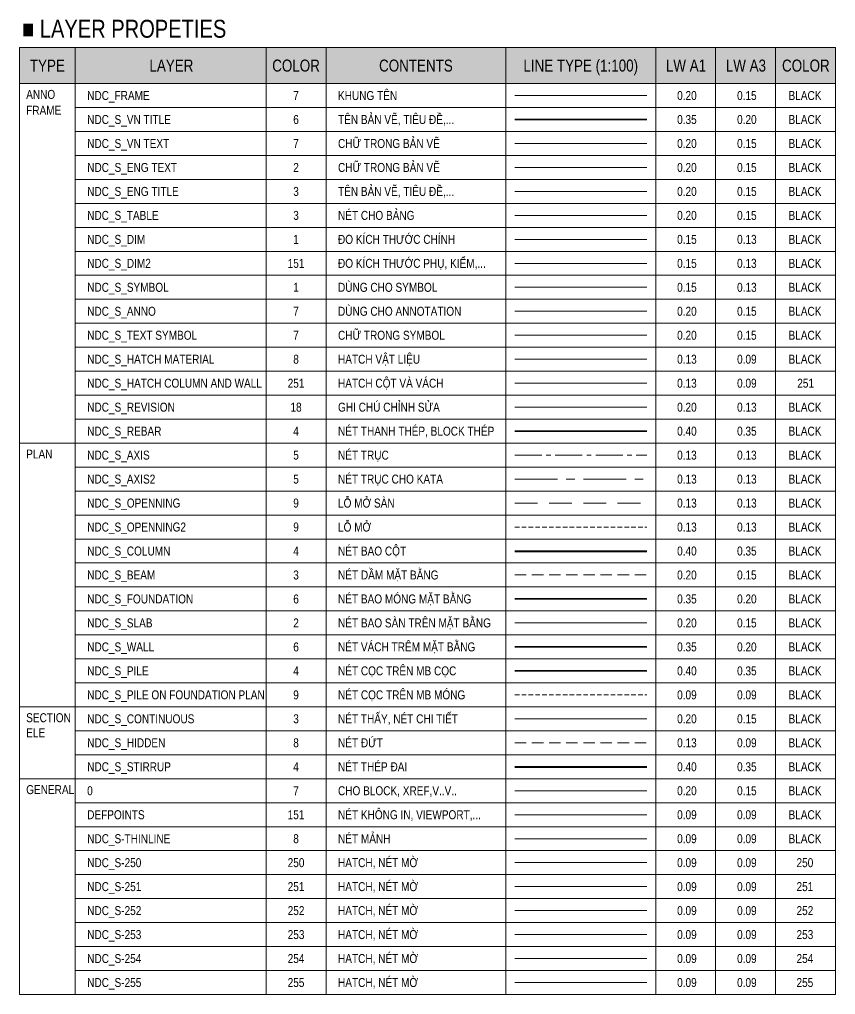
# Model space of a CAD drawing. Header units: millimetres. Extents: x -383953 to 676589, y -101685 to 196247.
# Drawn here: x -383953 to -361263, y 114075 to 141190 of the extents above; entities that cross this region are included whole.
import ezdxf
from ezdxf.enums import TextEntityAlignment as Align

# ---------------------------------------------------------------- set-up
doc = ezdxf.new("R2010")
doc.units = ezdxf.units.MM
for name, pattern in [('CENTER', [50.8, 31.75, -6.35, 6.35, -6.35]), ('CENTER2', [1.125, 0.75, -0.125, 0.125, -0.125]), ('DASHED', [19.05, 12.7, -6.35]), ('DASHED2', [9.525, 6.35, -3.175]), ('HIDDEN2', [4.7625, 3.175, -1.5875])]:
    doc.linetypes.add(name, pattern=pattern)
doc.layers.get('0').update_dxf_attribs({"lineweight": 20})
doc.layers.get('Defpoints').update_dxf_attribs({"color": 151, "lineweight": 9})
for name, color, linetype, lineweight in [('NDC_FRAME', 7, 'Continuous', 20), ('NDC_S-COLUMN', 4, 'Continuous', 40), ('NDC_S_250', 250, 'Continuous', 9), ('NDC_S_251', 251, 'Continuous', 9), ('NDC_S_252', 252, 'Continuous', 9), ('NDC_S_253', 253, 'Continuous', 9), ('NDC_S_254', 254, 'Continuous', 9), ('NDC_S_255', 255, 'Continuous', 9), ('NDC_S_ANNO', 7, 'Continuous', 20), ('NDC_S_AXIS', 5, 'CENTER2', 13), ('NDC_S_AXIS2', 5, 'CENTER', 13), ('NDC_S_BEAM', 3, 'HIDDEN2', 20), ('NDC_S_CONTINUOUS', 3, 'Continuous', 20), ('NDC_S_DIM', 1, 'Continuous', 15), ('NDC_S_DIM2', 151, 'Continuous', 15), ('NDC_S_ENG TEXT', 2, 'Continuous', 20), ('NDC_S_ENG TITLE', 3, 'Continuous', 20), ('NDC_S_FOUNDATION', 6, 'Continuous', 35), ('NDC_S_HATCH COLUMN AND WALL', 251, 'Continuous', 13), ('NDC_S_HATCH MATERIAL', 8, 'Continuous', 13), ('NDC_S_HIDDEN', 8, 'HIDDEN2', 13), ('NDC_S_LEADER', 1, 'Continuous', 15), ('NDC_S_OPENING', 9, 'DASHED2', 13), ('NDC_S_OPENING2', 9, 'DASHED', 13), ('NDC_S_PILE', 4, 'Continuous', 35), ('NDC_S_PILE ON FOUNDATION PLAN', 9, 'DASHED', 9), ('NDC_S_REBAR', 4, 'Continuous', 35), ('NDC_S_SLAB', 2, 'Continuous', 20), ('NDC_S_STIRRUP', 4, 'Continuous', 40), ('NDC_S_TEXT SYMBOL', 7, 'Continuous', 20), ('NDC_S_THIN LINE', 8, 'Continuous', 9), ('NDC_S_VN TEXT', 7, 'Continuous', 20), ('NDC_S_VN TITLE', 6, 'Continuous', 35), ('NDC_S_WALL', 6, 'Continuous', 35), ('NDC_Table', 3, 'Continuous', 20)]:
    doc.layers.add(name, color=color, linetype=linetype, lineweight=lineweight)
doc.layers.add('NDC_S_REVISION', color=18, linetype='Continuous', lineweight=20, plot=False)
doc.styles.add('NDC_VIE TXT', font='arial.ttf', dxfattribs={"width": 0.8})

msp = doc.modelspace()

# ---------------------------------------------------------------- hatches: boundary and pattern name
at = {"layer": 'NDC_S_253'}
h = msp.add_hatch(color=256, dxfattribs=at)
h.dxf.hatch_style = 1
h.paths.add_polyline_path([(-383953.2, 140408.4), (-361263.5, 140408.4), (-361263.5, 139408.4), (-383953.2, 139408.4)])

# ---------------------------------------------------------------- linework, layer by layer
msp.add_line((-370180.2, 119741.8), (-366513.5, 119741.8))
at = {"layer": 'Defpoints'}
msp.add_line((-370180.2, 119075.1), (-366513.5, 119075.1), dxfattribs=at)
at = {"layer": 'NDC_FRAME'}
for p, q in [((-383953.2, 114075.1), (-383953.2, 140408.4)), ((-383953.2, 140408.4), (-361263.5, 140408.4)), ((-382404.8, 114075.1), (-382404.8, 140408.4)), ((-377096.8, 114075.1), (-377096.8, 140408.4)), ((-375430.2, 114075.1), (-375430.2, 140408.4)), ((-370430.2, 114075.1), (-370430.2, 140408.4)), ((-366263.5, 114075.1), (-366263.5, 140408.4)), ((-366263.5, 114075.1), (-366263.5, 140408.4)), ((-364596.8, 114075.1), (-364596.8, 140408.4)), ((-362930.2, 114075.1), (-362930.2, 140408.4)), ((-361263.5, 114075.1), (-361263.5, 140408.4)), ((-370180.2, 139075.1), (-366513.5, 139075.1)), ((-382404.8, 134741.8), (-361263.5, 134741.8)), ((-382404.8, 134075.1), (-361263.5, 134075.1)), ((-382404.8, 133408.4), (-361263.5, 133408.4)), ((-382404.8, 132741.8), (-361263.5, 132741.8)), ((-382404.8, 132075.1), (-361263.5, 132075.1)), ((-382404.8, 131408.4), (-361263.5, 131408.4)), ((-382404.8, 130741.8), (-361263.5, 130741.8)), ((-382404.8, 130075.1), (-361263.5, 130075.1)), ((-383953.2, 129408.4), (-361263.5, 129408.4)), ((-382404.8, 128741.8), (-361263.5, 128741.8)), ((-382404.8, 128075.1), (-361263.5, 128075.1)), ((-382404.8, 127408.4), (-361263.5, 127408.4)), ((-382404.8, 126741.8), (-361263.5, 126741.8)), ((-382404.8, 126075.1), (-361263.5, 126075.1)), ((-382404.8, 125408.4), (-361263.5, 125408.4)), ((-382404.8, 124741.8), (-361263.5, 124741.8)), ((-382404.8, 124075.1), (-361263.5, 124075.1)), ((-382404.8, 123408.4), (-361263.5, 123408.4)), ((-382404.8, 122741.8), (-361263.5, 122741.8)), ((-383953.2, 122075.1), (-361263.5, 122075.1)), ((-382404.8, 121408.4), (-361263.5, 121408.4)), ((-382404.8, 120741.8), (-361263.5, 120741.8)), ((-383953.2, 120075.1), (-361263.5, 120075.1)), ((-382404.8, 119408.4), (-361263.5, 119408.4)), ((-382404.8, 118741.8), (-361263.5, 118741.8)), ((-382404.8, 118075.1), (-361263.5, 118075.1)), ((-382404.8, 117408.4), (-361263.5, 117408.4)), ((-382404.8, 116741.8), (-361263.5, 116741.8)), ((-382404.8, 116075.1), (-361263.5, 116075.1)), ((-382404.8, 115408.4), (-361263.5, 115408.4)), ((-382404.8, 114741.8), (-361263.5, 114741.8)), ((-383953.2, 114075.1), (-361263.5, 114075.1))]:
    msp.add_line(p, q, dxfattribs=at)
for points in [[(-383953.2, 139408.4), (-361263.5, 139408.4)], [(-382404.8, 138741.8), (-361263.5, 138741.8)], [(-382404.8, 138075.1), (-361263.5, 138075.1)], [(-382404.8, 137408.4), (-361263.5, 137408.4)], [(-382404.8, 136741.8), (-361263.5, 136741.8)], [(-382404.8, 136075.1), (-361263.5, 136075.1)], [(-382404.8, 135408.4), (-361263.5, 135408.4)]]:
    msp.add_lwpolyline(points, dxfattribs=at)
at = {"layer": 'NDC_S-COLUMN'}
msp.add_line((-370180.2, 126408.4), (-366513.5, 126408.4), dxfattribs=at)
at = {"layer": 'NDC_S_250'}
msp.add_line((-370180.2, 117741.8), (-366513.5, 117741.8), dxfattribs=at)
at = {"layer": 'NDC_S_251'}
msp.add_line((-370180.2, 117075.1), (-366513.5, 117075.1), dxfattribs=at)
at = {"layer": 'NDC_S_252'}
msp.add_line((-370180.2, 116408.4), (-366513.5, 116408.4), dxfattribs=at)
at = {"layer": 'NDC_S_253'}
msp.add_line((-370180.2, 115741.8), (-366513.5, 115741.8), dxfattribs=at)
msp.add_lwpolyline([(-383953.2, 140408.4), (-361263.5, 140408.4), (-361263.5, 139408.4), (-383953.2, 139408.4)], close=True, dxfattribs=at)
at = {"layer": 'NDC_S_254'}
msp.add_line((-370180.2, 115075.1), (-366513.5, 115075.1), dxfattribs=at)
at = {"layer": 'NDC_S_255'}
msp.add_line((-370180.2, 114408.4), (-366513.5, 114408.4), dxfattribs=at)
at = {"layer": 'NDC_S_ANNO'}
msp.add_line((-370180.2, 133075.1), (-366513.5, 133075.1), dxfattribs=at)
at = {"layer": 'NDC_S_AXIS', "ltscale": 1000}
msp.add_line((-370180.2, 129075.1), (-366513.5, 129075.1), dxfattribs=at)
at = {"layer": 'NDC_S_AXIS2', "ltscale": 37.5}
msp.add_line((-370180.2, 128408.4), (-366513.5, 128408.4), dxfattribs=at)
at = {"layer": 'NDC_S_BEAM', "ltscale": 100}
msp.add_line((-370180.2, 125741.8), (-366513.5, 125741.8), dxfattribs=at)
at = {"layer": 'NDC_S_CONTINUOUS'}
msp.add_line((-370180.2, 121741.8), (-366513.5, 121741.8), dxfattribs=at)
at = {"layer": 'NDC_S_DIM'}
msp.add_line((-370180.2, 135075.1), (-366513.5, 135075.1), dxfattribs=at)
at = {"layer": 'NDC_S_DIM2'}
msp.add_line((-370180.2, 134408.4), (-366513.5, 134408.4), dxfattribs=at)
at = {"layer": 'NDC_S_ENG TEXT'}
msp.add_line((-370180.2, 137075.1), (-366513.5, 137075.1), dxfattribs=at)
at = {"layer": 'NDC_S_ENG TITLE'}
msp.add_line((-370180.2, 136408.4), (-366513.5, 136408.4), dxfattribs=at)
at = {"layer": 'NDC_S_FOUNDATION'}
msp.add_line((-370180.2, 125075.1), (-366513.5, 125075.1), dxfattribs=at)
at = {"layer": 'NDC_S_HATCH COLUMN AND WALL'}
msp.add_line((-370180.2, 131075.1), (-366513.5, 131075.1), dxfattribs=at)
at = {"layer": 'NDC_S_HATCH MATERIAL'}
msp.add_line((-370180.2, 131741.8), (-366513.5, 131741.8), dxfattribs=at)
at = {"layer": 'NDC_S_HIDDEN', "ltscale": 100}
msp.add_line((-370180.2, 121075.1), (-366513.5, 121075.1), dxfattribs=at)
at = {"layer": 'NDC_S_LEADER'}
msp.add_line((-370180.2, 133741.8), (-366513.5, 133741.8), dxfattribs=at)
at = {"layer": 'NDC_S_OPENING', "ltscale": 100}
msp.add_line((-370180.2, 127741.8), (-366513.5, 127741.8), dxfattribs=at)
at = {"layer": 'NDC_S_OPENING2', "ltscale": 10}
msp.add_line((-370180.2, 127075.1), (-366513.5, 127075.1), dxfattribs=at)
at = {"layer": 'NDC_S_PILE'}
msp.add_line((-370180.2, 123075.1), (-366513.5, 123075.1), dxfattribs=at)
at = {"layer": 'NDC_S_PILE ON FOUNDATION PLAN', "ltscale": 10}
msp.add_line((-370180.2, 122408.4), (-366513.5, 122408.4), dxfattribs=at)
at = {"layer": 'NDC_S_REBAR'}
msp.add_line((-370180.2, 129741.8), (-366513.5, 129741.8), dxfattribs=at)
at = {"layer": 'NDC_S_REVISION'}
msp.add_line((-370180.2, 130408.4), (-366513.5, 130408.4), dxfattribs=at)
at = {"layer": 'NDC_S_SLAB'}
msp.add_line((-370180.2, 124408.4), (-366513.5, 124408.4), dxfattribs=at)
at = {"layer": 'NDC_S_STIRRUP'}
msp.add_line((-370180.2, 120408.4), (-366513.5, 120408.4), dxfattribs=at)
at = {"layer": 'NDC_S_TEXT SYMBOL'}
msp.add_line((-370180.2, 132408.4), (-366513.5, 132408.4), dxfattribs=at)
at = {"layer": 'NDC_S_THIN LINE'}
msp.add_line((-370180.2, 118408.4), (-366513.5, 118408.4), dxfattribs=at)
at = {"layer": 'NDC_S_VN TEXT'}
msp.add_line((-370180.2, 137741.8), (-366513.5, 137741.8), dxfattribs=at)
at = {"layer": 'NDC_S_VN TITLE'}
msp.add_line((-370180.2, 138408.4), (-366513.5, 138408.4), dxfattribs=at)
at = {"layer": 'NDC_S_WALL'}
msp.add_line((-370180.2, 123741.8), (-366513.5, 123741.8), dxfattribs=at)
at = {"layer": 'NDC_Table'}
msp.add_line((-370180.2, 135741.8), (-366513.5, 135741.8), dxfattribs=at)

# ---------------------------------------------------------------- texts
at = {"style": 'NDC_VIE TXT', "width": 0.8}
msp.add_text('7', height=250, dxfattribs=at).set_placement((-376263.5, 119741.8), align=Align.MIDDLE_CENTER)
at = {"layer": 'Defpoints', "style": 'NDC_VIE TXT', "width": 0.8}
msp.add_text('151', height=250, dxfattribs=at).set_placement((-376263.5, 119075.1), align=Align.MIDDLE_CENTER)
at = {"layer": 'NDC_FRAME', "style": 'NDC_VIE TXT', "width": 0.8}
msp.add_text('7', height=250, dxfattribs=at).set_placement((-376263.5, 139075.1), align=Align.MIDDLE_CENTER)
at = {"layer": 'NDC_S-COLUMN', "style": 'NDC_VIE TXT', "width": 0.8}
msp.add_text('4', height=250, dxfattribs=at).set_placement((-376263.5, 126408.4), align=Align.MIDDLE_CENTER)
at = {"layer": 'NDC_S_250', "style": 'NDC_VIE TXT', "width": 0.8}
msp.add_text('250', height=250, dxfattribs=at).set_placement((-376263.5, 117741.8), align=Align.MIDDLE_CENTER)
at = {"layer": 'NDC_S_251', "style": 'NDC_VIE TXT', "width": 0.8}
msp.add_text('251', height=250, dxfattribs=at).set_placement((-376263.5, 117075.1), align=Align.MIDDLE_CENTER)
at = {"layer": 'NDC_S_252', "style": 'NDC_VIE TXT', "width": 0.8}
msp.add_text('252', height=250, dxfattribs=at).set_placement((-376263.5, 116408.4), align=Align.MIDDLE_CENTER)
at = {"layer": 'NDC_S_253', "style": 'NDC_VIE TXT', "width": 0.8}
msp.add_text('253', height=250, dxfattribs=at).set_placement((-376263.5, 115741.8), align=Align.MIDDLE_CENTER)
at = {"layer": 'NDC_S_254', "style": 'NDC_VIE TXT', "width": 0.8}
msp.add_text('254', height=250, dxfattribs=at).set_placement((-376263.5, 115075.1), align=Align.MIDDLE_CENTER)
at = {"layer": 'NDC_S_255', "style": 'NDC_VIE TXT', "width": 0.8}
msp.add_text('255', height=250, dxfattribs=at).set_placement((-376263.5, 114408.4), align=Align.MIDDLE_CENTER)
at = {"layer": 'NDC_S_ANNO', "style": 'NDC_VIE TXT', "width": 0.8}
msp.add_text('7', height=250, dxfattribs=at).set_placement((-376263.5, 133075.1), align=Align.MIDDLE_CENTER)
at = {"layer": 'NDC_S_AXIS', "style": 'NDC_VIE TXT', "width": 0.8}
msp.add_text('5', height=250, dxfattribs=at).set_placement((-376263.5, 129075.1), align=Align.MIDDLE_CENTER)
at = {"layer": 'NDC_S_AXIS2', "style": 'NDC_VIE TXT', "width": 0.8}
msp.add_text('5', height=250, dxfattribs=at).set_placement((-376263.5, 128408.4), align=Align.MIDDLE_CENTER)
at = {"layer": 'NDC_S_BEAM', "style": 'NDC_VIE TXT', "width": 0.8}
msp.add_text('3', height=250, dxfattribs=at).set_placement((-376263.5, 125741.8), align=Align.MIDDLE_CENTER)
at = {"layer": 'NDC_S_CONTINUOUS', "style": 'NDC_VIE TXT', "width": 0.8}
msp.add_text('3', height=250, dxfattribs=at).set_placement((-376263.5, 121741.8), align=Align.MIDDLE_CENTER)
at = {"layer": 'NDC_S_DIM', "style": 'NDC_VIE TXT', "width": 0.8}
msp.add_text('1', height=250, dxfattribs=at).set_placement((-376263.5, 135075.1), align=Align.MIDDLE_CENTER)
at = {"layer": 'NDC_S_DIM2', "style": 'NDC_VIE TXT', "width": 0.8}
msp.add_text('151', height=250, dxfattribs=at).set_placement((-376263.5, 134408.4), align=Align.MIDDLE_CENTER)
at = {"layer": 'NDC_S_ENG TEXT', "style": 'NDC_VIE TXT', "width": 0.8}
msp.add_text('2', height=250, dxfattribs=at).set_placement((-376263.5, 137075.1), align=Align.MIDDLE_CENTER)
at = {"layer": 'NDC_S_ENG TITLE', "style": 'NDC_VIE TXT', "width": 0.8}
msp.add_text('3', height=250, dxfattribs=at).set_placement((-376263.5, 136408.4), align=Align.MIDDLE_CENTER)
at = {"layer": 'NDC_S_FOUNDATION', "style": 'NDC_VIE TXT', "width": 0.8}
msp.add_text('6', height=250, dxfattribs=at).set_placement((-376263.5, 125075.1), align=Align.MIDDLE_CENTER)
at = {"layer": 'NDC_S_HATCH COLUMN AND WALL', "style": 'NDC_VIE TXT', "width": 0.8}
msp.add_text('251', height=250, dxfattribs=at).set_placement((-376263.5, 131075.1), align=Align.MIDDLE_CENTER)
at = {"layer": 'NDC_S_HATCH MATERIAL', "style": 'NDC_VIE TXT', "width": 0.8}
msp.add_text('8', height=250, dxfattribs=at).set_placement((-376263.5, 131741.8), align=Align.MIDDLE_CENTER)
at = {"layer": 'NDC_S_HIDDEN', "style": 'NDC_VIE TXT', "width": 0.8}
msp.add_text('8', height=250, dxfattribs=at).set_placement((-376263.5, 121075.1), align=Align.MIDDLE_CENTER)
at = {"layer": 'NDC_S_LEADER', "style": 'NDC_VIE TXT', "width": 0.8}
msp.add_text('1', height=250, dxfattribs=at).set_placement((-376263.5, 133741.8), align=Align.MIDDLE_CENTER)
at = {"layer": 'NDC_S_OPENING', "style": 'NDC_VIE TXT', "width": 0.8}
msp.add_text('9', height=250, dxfattribs=at).set_placement((-376263.5, 127741.8), align=Align.MIDDLE_CENTER)
at = {"layer": 'NDC_S_OPENING2', "style": 'NDC_VIE TXT', "width": 0.8}
msp.add_text('9', height=250, dxfattribs=at).set_placement((-376263.5, 127075.1), align=Align.MIDDLE_CENTER)
at = {"layer": 'NDC_S_PILE', "style": 'NDC_VIE TXT', "width": 0.8}
msp.add_text('4', height=250, dxfattribs=at).set_placement((-376263.5, 123075.1), align=Align.MIDDLE_CENTER)
at = {"layer": 'NDC_S_PILE ON FOUNDATION PLAN', "style": 'NDC_VIE TXT', "width": 0.8}
msp.add_text('9', height=250, dxfattribs=at).set_placement((-376263.5, 122408.4), align=Align.MIDDLE_CENTER)
at = {"layer": 'NDC_S_REBAR', "style": 'NDC_VIE TXT', "width": 0.8}
msp.add_text('4', height=250, dxfattribs=at).set_placement((-376263.5, 129741.8), align=Align.MIDDLE_CENTER)
at = {"layer": 'NDC_S_REVISION', "style": 'NDC_VIE TXT', "width": 0.8}
msp.add_text('18', height=250, dxfattribs=at).set_placement((-376263.5, 130408.4), align=Align.MIDDLE_CENTER)
at = {"layer": 'NDC_S_SLAB', "style": 'NDC_VIE TXT', "width": 0.8}
msp.add_text('2', height=250, dxfattribs=at).set_placement((-376263.5, 124408.4), align=Align.MIDDLE_CENTER)
at = {"layer": 'NDC_S_STIRRUP', "style": 'NDC_VIE TXT', "width": 0.8}
msp.add_text('4', height=250, dxfattribs=at).set_placement((-376263.5, 120408.4), align=Align.MIDDLE_CENTER)
at = {"layer": 'NDC_S_TEXT SYMBOL', "style": 'NDC_VIE TXT', "width": 0.8}
msp.add_text('7', height=250, dxfattribs=at).set_placement((-376263.5, 132408.4), align=Align.MIDDLE_CENTER)
at = {"layer": 'NDC_S_THIN LINE', "style": 'NDC_VIE TXT', "width": 0.8}
msp.add_text('8', height=250, dxfattribs=at).set_placement((-376263.5, 118408.4), align=Align.MIDDLE_CENTER)
at = {"layer": 'NDC_S_VN TEXT', "color": 3, "style": 'NDC_VIE TXT', "width": 0.8}
for s, height, p in [('■ LAYER PROPETIES', 500, (-383881.4, 140932.2)), ('ANNO', 250, (-383767.4, 139106.2)), ('NDC_FRAME', 250, (-382071.5, 139075.1)), ('KHUNG TÊN', 250, (-375096.8, 139075.1)), ('0.20', 250, (-365666.9, 139075.1)), ('0.15', 250, (-364000.2, 139075.1)), ('BLACK', 250, (-362569.9, 139075.1)), ('FRAME', 250, (-383767.4, 138664.4)), ('TÊN BẢN VẼ, TIÊU ĐỀ,...', 250, (-375096.8, 138408.4)), ('NDC_S_VN TITLE', 250, (-382071.5, 138408.4)), ('0.35', 250, (-365666.9, 138408.4)), ('0.20', 250, (-364000.2, 138408.4)), ('BLACK', 250, (-362569.9, 138408.4)), ('NDC_S_VN TEXT', 250, (-382071.5, 137741.8)), ('CHỮ TRONG BẢN VẼ', 250, (-375096.8, 137741.8)), ('0.20', 250, (-365666.9, 137741.8)), ('0.15', 250, (-364000.2, 137741.8)), ('BLACK', 250, (-362569.9, 137741.8)), ('NDC_S_ENG TEXT', 250, (-382071.5, 137075.1)), ('CHỮ TRONG BẢN VẼ', 250, (-375096.8, 137075.1)), ('0.20', 250, (-365666.9, 137075.1)), ('0.15', 250, (-364000.2, 137075.1)), ('BLACK', 250, (-362569.9, 137075.1)), ('NDC_S_ENG TITLE', 250, (-382071.5, 136408.4)), ('TÊN BẢN VẼ, TIÊU ĐỀ,...', 250, (-375096.8, 136408.4)), ('0.20', 250, (-365666.9, 136408.4)), ('0.15', 250, (-364000.2, 136408.4)), ('BLACK', 250, (-362569.9, 136408.4)), ('NDC_S_TABLE', 250, (-382071.5, 135741.8)), ('NÉT CHO BẢNG', 250, (-375096.8, 135741.8)), ('0.20', 250, (-365666.9, 135741.8)), ('0.15', 250, (-364000.2, 135741.8)), ('BLACK', 250, (-362569.9, 135741.8)), ('NDC_S_DIM', 250, (-382071.5, 135075.1)), ('ĐO KÍCH THƯỚC CHÍNH ', 250, (-375096.8, 135075.1)), ('0.15', 250, (-365666.9, 135075.1)), ('0.13', 250, (-364000.2, 135075.1)), ('BLACK', 250, (-362569.9, 135075.1)), ('NDC_S_DIM2', 250, (-382071.5, 134408.4)), ('ĐO KÍCH THƯỚC PHỤ, KIỂM,...', 250, (-375096.8, 134408.4)), ('0.15', 250, (-365666.9, 134408.4)), ('0.13', 250, (-364000.2, 134408.4)), ('BLACK', 250, (-362569.9, 134408.4)), ('NDC_S_SYMBOL', 250, (-382071.5, 133741.8)), ('DÙNG CHO SYMBOL', 250, (-375096.8, 133741.8)), ('0.15', 250, (-365666.9, 133741.8)), ('0.13', 250, (-364000.2, 133741.8)), ('BLACK', 250, (-362569.9, 133741.8)), ('NDC_S_ANNO', 250, (-382071.5, 133075.1)), ('DÙNG CHO ANNOTATION', 250, (-375096.8, 133075.1)), ('0.20', 250, (-365666.9, 133075.1)), ('0.15', 250, (-364000.2, 133075.1)), ('BLACK', 250, (-362569.9, 133075.1)), ('CHỮ TRONG SYMBOL', 250, (-375096.8, 132408.4)), ('NDC_S_TEXT SYMBOL', 250, (-382071.5, 132408.4)), ('0.20', 250, (-365666.9, 132408.4)), ('0.15', 250, (-364000.2, 132408.4)), ('BLACK', 250, (-362569.9, 132408.4)), ('NDC_S_HATCH MATERIAL', 250, (-382071.5, 131741.8)), ('HATCH VẬT LIỆU', 250, (-375096.8, 131741.8)), ('0.13', 250, (-365666.9, 131741.8)), ('0.09', 250, (-364000.2, 131741.8)), ('BLACK', 250, (-362569.9, 131741.8)), ('HATCH CỘT VÀ VÁCH', 250, (-375096.8, 131075.1)), ('NDC_S_HATCH COLUMN AND WALL', 250, (-382071.5, 131075.1)), ('0.13', 250, (-365666.9, 131075.1)), ('0.09', 250, (-364000.2, 131075.1)), ('251', 250, (-362327, 131075.1)), ('NDC_S_REVISION', 250, (-382071.5, 130408.4)), ('GHI CHÚ CHỈNH SỬA', 250, (-375096.8, 130408.4)), ('0.20', 250, (-365666.9, 130408.4)), ('0.13', 250, (-364000.2, 130408.4)), ('BLACK', 250, (-362569.9, 130408.4)), ('NÉT THANH THÉP, BLOCK THÉP', 250, (-375096.8, 129741.8)), ('NDC_S_REBAR', 250, (-382071.5, 129741.8)), ('0.40', 250, (-365666.9, 129741.8)), ('0.35', 250, (-364000.2, 129741.8)), ('BLACK', 250, (-362569.9, 129741.8)), ('PLAN', 250, (-383767.4, 129106.2)), ('NDC_S_AXIS', 250, (-382071.5, 129075.1)), ('NÉT TRỤC', 250, (-375096.8, 129075.1)), ('0.13', 250, (-365666.9, 129075.1)), ('0.13', 250, (-364000.2, 129075.1)), ('BLACK', 250, (-362569.9, 129075.1)), ('NDC_S_AXIS2', 250, (-382071.5, 128408.4)), ('NÉT TRỤC CHO KATA', 250, (-375096.8, 128408.4)), ('0.13', 250, (-365666.9, 128408.4)), ('0.13', 250, (-364000.2, 128408.4)), ('BLACK', 250, (-362569.9, 128408.4)), ('NDC_S_OPENNING', 250, (-382071.5, 127741.8)), ('LỖ MỞ SÀN', 250, (-375096.8, 127741.8)), ('0.13', 250, (-365666.9, 127741.8)), ('0.13', 250, (-364000.2, 127741.8)), ('BLACK', 250, (-362569.9, 127741.8)), ('NDC_S_OPENNING2', 250, (-382071.5, 127075.1)), ('LỖ MỞ', 250, (-375096.8, 127075.1)), ('0.13', 250, (-365666.9, 127075.1)), ('0.13', 250, (-364000.2, 127075.1)), ('BLACK', 250, (-362569.9, 127075.1)), ('NDC_S_COLUMN', 250, (-382071.5, 126408.4)), ('NÉT BAO CỘT', 250, (-375096.8, 126408.4)), ('0.40', 250, (-365666.9, 126408.4)), ('0.35', 250, (-364000.2, 126408.4)), ('BLACK', 250, (-362569.9, 126408.4)), ('NDC_S_BEAM', 250, (-382071.5, 125741.8)), ('NÉT DẦM MẶT BẰNG', 250, (-375096.8, 125741.8)), ('0.20', 250, (-365666.9, 125741.8)), ('0.15', 250, (-364000.2, 125741.8)), ('BLACK', 250, (-362569.9, 125741.8)), ('NÉT BAO MÓNG MẶT BẰNG', 250, (-375096.8, 125075.1)), ('NDC_S_FOUNDATION', 250, (-382071.5, 125075.1)), ('0.35', 250, (-365666.9, 125075.1)), ('0.20', 250, (-364000.2, 125075.1)), ('BLACK', 250, (-362569.9, 125075.1)), ('NDC_S_SLAB', 250, (-382071.5, 124408.4)), ('NÉT BAO SÀN TRÊN MẶT BẰNG', 250, (-375096.8, 124408.4)), ('0.20', 250, (-365666.9, 124408.4)), ('0.15', 250, (-364000.2, 124408.4)), ('BLACK', 250, (-362569.9, 124408.4)), ('NÉT VÁCH TRÊM MẶT BẰNG', 250, (-375096.8, 123741.8)), ('NDC_S_WALL', 250, (-382071.5, 123741.8)), ('0.35', 250, (-365666.9, 123741.8)), ('0.20', 250, (-364000.2, 123741.8)), ('BLACK', 250, (-362569.9, 123741.8)), ('NDC_S_PILE', 250, (-382071.5, 123075.1)), ('NÉT CỌC TRÊN MB CỌC', 250, (-375096.8, 123075.1)), ('0.40', 250, (-365666.9, 123075.1)), ('0.35', 250, (-364000.2, 123075.1)), ('BLACK', 250, (-362569.9, 123075.1)), ('NÉT CỌC TRÊN MB MÓNG', 250, (-375096.8, 122408.4)), ('NDC_S_PILE ON FOUNDATION PLAN', 250, (-382071.5, 122408.4)), ('0.09', 250, (-365666.9, 122408.4)), ('0.09', 250, (-364000.2, 122408.4)), ('BLACK', 250, (-362569.9, 122408.4)), ('SECTION', 250, (-383767.4, 121772.8)), ('NDC_S_CONTINUOUS', 250, (-382071.5, 121741.8)), ('NÉT THẤY, NÉT CHI TIẾT', 250, (-375096.8, 121741.8)), ('0.20', 250, (-365666.9, 121741.8)), ('0.15', 250, (-364000.2, 121741.8)), ('BLACK', 250, (-362569.9, 121741.8)), ('ELE', 250, (-383767.4, 121355.2)), ('NDC_S_HIDDEN', 250, (-382071.5, 121075.1)), ('NÉT ĐỨT', 250, (-375096.8, 121075.1)), ('0.13', 250, (-365666.9, 121075.1)), ('0.09', 250, (-364000.2, 121075.1)), ('BLACK', 250, (-362569.9, 121075.1)), ('NDC_S_STIRRUP', 250, (-382071.5, 120408.4)), ('NÉT THÉP ĐAI', 250, (-375096.8, 120408.4)), ('0.40', 250, (-365666.9, 120408.4)), ('0.35', 250, (-364000.2, 120408.4)), ('BLACK', 250, (-362569.9, 120408.4)), ('GENERAL', 250, (-383767.4, 119772.8)), ('0', 250, (-382071.5, 119741.8)), ('CHO BLOCK, XREF,V..V..', 250, (-375096.8, 119741.8)), ('0.20', 250, (-365666.9, 119741.8)), ('0.15', 250, (-364000.2, 119741.8)), ('BLACK', 250, (-362569.9, 119741.8)), ('DEFPOINTS', 250, (-382071.5, 119075.1)), ('NÉT KHÔNG IN, VIEWPORT,...', 250, (-375096.8, 119075.1)), ('0.09', 250, (-365666.9, 119075.1)), ('0.09', 250, (-364000.2, 119075.1)), ('BLACK', 250, (-362569.9, 119075.1)), ('NDC_S-THINLINE', 250, (-382071.5, 118408.4)), ('NÉT MẢNH', 250, (-375096.8, 118408.4)), ('0.09', 250, (-365666.9, 118408.4)), ('0.09', 250, (-364000.2, 118408.4)), ('BLACK', 250, (-362569.9, 118408.4)), ('NDC_S-250', 250, (-382071.5, 117741.8)), ('HATCH, NÉT MỜ', 250, (-375096.8, 117741.8)), ('0.09', 250, (-365666.9, 117741.8)), ('0.09', 250, (-364000.2, 117741.8)), ('250', 250, (-362347.2, 117741.8)), ('NDC_S-251', 250, (-382071.5, 117075.1)), ('HATCH, NÉT MỜ', 250, (-375096.8, 117075.1)), ('0.09', 250, (-365666.9, 117075.1)), ('0.09', 250, (-364000.2, 117075.1)), ('251', 250, (-362347.2, 117075.1)), ('HATCH, NÉT MỜ', 250, (-375096.8, 116408.4)), ('NDC_S-252', 250, (-382071.5, 116408.4)), ('0.09', 250, (-365666.9, 116408.4)), ('0.09', 250, (-364000.2, 116408.4)), ('252', 250, (-362347.2, 116408.4)), ('NDC_S-253', 250, (-382071.5, 115741.8)), ('HATCH, NÉT MỜ', 250, (-375096.8, 115741.8)), ('0.09', 250, (-365666.9, 115741.8)), ('0.09', 250, (-364000.2, 115741.8)), ('253', 250, (-362347.2, 115741.8)), ('HATCH, NÉT MỜ', 250, (-375096.8, 115075.1)), ('NDC_S-254', 250, (-382071.5, 115075.1)), ('0.09', 250, (-365666.9, 115075.1)), ('0.09', 250, (-364000.2, 115075.1)), ('254', 250, (-362347.2, 115075.1)), ('NDC_S-255', 250, (-382071.5, 114408.4)), ('HATCH, NÉT MỜ', 250, (-375096.8, 114408.4)), ('0.09', 250, (-365666.9, 114408.4)), ('0.09', 250, (-364000.2, 114408.4)), ('255', 250, (-362347.2, 114408.4))]:
    msp.add_text(s, height=height, dxfattribs=at).set_placement(p, align=Align.MIDDLE_LEFT)
for s, height, p in [('TYPE', 333.33, (-383178.5, 139908.4)), ('LAYER', 333.33, (-379728.9, 139908.4)), ('COLOR', 333.33, (-376263.5, 139908.4)), ('CONTENTS', 333.33, (-372930.2, 139908.4)), ('LINE TYPE (1:100)', 333.333, (-368346.8, 139908.4)), ('LW A1', 333.33, (-365420.9, 139908.4)), ('LW A3', 333.33, (-363754.3, 139908.4)), ('COLOR', 333.33, (-362087.6, 139908.4))]:
    msp.add_text(s, height=height, dxfattribs=at).set_placement(p, align=Align.MIDDLE_CENTER)
at = {"layer": 'NDC_S_VN TEXT', "style": 'NDC_VIE TXT', "width": 0.8}
msp.add_text('7', height=250, dxfattribs=at).set_placement((-376263.5, 137741.8), align=Align.MIDDLE_CENTER)
at = {"layer": 'NDC_S_VN TITLE', "style": 'NDC_VIE TXT', "width": 0.8}
msp.add_text('6', height=250, dxfattribs=at).set_placement((-376263.5, 138408.4), align=Align.MIDDLE_CENTER)
at = {"layer": 'NDC_S_WALL', "style": 'NDC_VIE TXT', "width": 0.8}
msp.add_text('6', height=250, dxfattribs=at).set_placement((-376263.5, 123741.8), align=Align.MIDDLE_CENTER)
at = {"layer": 'NDC_Table', "style": 'NDC_VIE TXT', "width": 0.8}
msp.add_text('3', height=250, dxfattribs=at).set_placement((-376263.5, 135741.8), align=Align.MIDDLE_CENTER)

doc.saveas('drawing.dxf')
